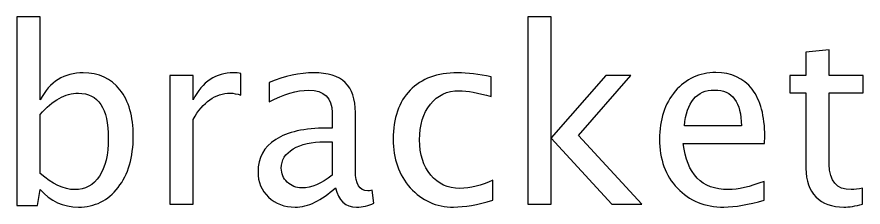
# Model space of a CAD drawing. Header units: centimetres. Extents: x -26.9 to 37.3, y -43.5 to 43.3.
# Drawn here: x -7.647 to -3.223, y 33.252 to 34.246 of the extents above; entities that cross this region are included whole.
import ezdxf

# ---------------------------------------------------------------- set-up
doc = ezdxf.new("R2010")
doc.units = ezdxf.units.CM
doc.header["$MEASUREMENT"] = 0
doc.layers.add('Layer 1', color=7, linetype='Continuous')

msp = doc.modelspace()

# ---------------------------------------------------------------- linework, layer by layer
at = {"layer": 'Layer 1'}
for points, knots in [([(-7.6469, 33.25968), (-7.6469, 33.25968), (-7.6469, 34.24647), (-7.6469, 34.24647), (-7.6469, 34.24647), (-7.6469, 34.24647), (-7.52498, 34.24647), (-7.52498, 34.24647), (-7.52498, 34.24647), (-7.52498, 34.24647), (-7.52498, 33.81319), (-7.52498, 33.81319), (-7.52498, 33.81319), (-7.47503, 33.90738), (-7.39988, 33.95437), (-7.29977, 33.95437), (-7.29977, 33.95437), (-7.2187, 33.95437), (-7.15499, 33.92495), (-7.10842, 33.86589), (-7.10842, 33.86589), (-7.06185, 33.80684), (-7.03857, 33.72619), (-7.03857, 33.62396), (-7.03857, 33.62396), (-7.03857, 33.51262), (-7.06503, 33.42266), (-7.11773, 33.35451), (-7.11773, 33.35451), (-7.17044, 33.28614), (-7.23986, 33.25206), (-7.3258, 33.25206), (-7.3258, 33.25206), (-7.4056, 33.25206), (-7.47206, 33.28254), (-7.52498, 33.34371), (-7.52498, 33.34371), (-7.52498, 33.34371), (-7.5398, 33.25968), (-7.5398, 33.25968), (-7.5398, 33.25968), (-7.5398, 33.25968), (-7.6469, 33.25968), (-7.6469, 33.25968)], [0, 0, 0, 0, 0.0833333, 0.0833333, 0.0833333, 0.0833333, 0.1666667, 0.1666667, 0.1666667, 0.1666667, 0.25, 0.25, 0.25, 0.25, 0.3333333, 0.3333333, 0.3333333, 0.3333333, 0.4166667, 0.4166667, 0.4166667, 0.4166667, 0.5, 0.5, 0.5, 0.5, 0.5833333, 0.5833333, 0.5833333, 0.5833333, 0.6666667, 0.6666667, 0.6666667, 0.6666667, 0.75, 0.75, 0.75, 0.75, 0.8333333, 0.8333333, 0.8333333, 0.8333333, 1, 1, 1, 1]), ([(-4.97631, 33.2673), (-4.97631, 33.2673), (-4.97631, 34.24647), (-4.97631, 34.24647), (-4.97631, 34.24647), (-4.97631, 34.24647), (-4.85439, 34.24647), (-4.85439, 34.24647), (-4.85439, 34.24647), (-4.85439, 34.24647), (-4.85439, 33.6138), (-4.85439, 33.6138), (-4.85439, 33.6138), (-4.85439, 33.6138), (-4.56864, 33.9404), (-4.56864, 33.9404), (-4.56864, 33.9404), (-4.56864, 33.9404), (-4.43698, 33.9404), (-4.43698, 33.9404), (-4.43698, 33.9404), (-4.43698, 33.9404), (-4.71003, 33.62629), (-4.71003, 33.62629), (-4.71003, 33.62629), (-4.71003, 33.62629), (-4.37983, 33.2673), (-4.37983, 33.2673), (-4.37983, 33.2673), (-4.37983, 33.2673), (-4.53689, 33.2673), (-4.53689, 33.2673), (-4.53689, 33.2673), (-4.53689, 33.2673), (-4.85439, 33.61253), (-4.85439, 33.61253), (-4.85439, 33.61253), (-4.85439, 33.61253), (-4.85439, 33.2673), (-4.85439, 33.2673), (-4.85439, 33.2673), (-4.85439, 33.2673), (-4.97631, 33.2673), (-4.97631, 33.2673)], [0, 0, 0, 0, 0.0833333, 0.0833333, 0.0833333, 0.0833333, 0.1666667, 0.1666667, 0.1666667, 0.1666667, 0.25, 0.25, 0.25, 0.25, 0.3333333, 0.3333333, 0.3333333, 0.3333333, 0.4166667, 0.4166667, 0.4166667, 0.4166667, 0.5, 0.5, 0.5, 0.5, 0.5833333, 0.5833333, 0.5833333, 0.5833333, 0.6666667, 0.6666667, 0.6666667, 0.6666667, 0.75, 0.75, 0.75, 0.75, 0.8333333, 0.8333333, 0.8333333, 0.8333333, 1, 1, 1, 1]), ([(-3.2254, 33.26751), (-3.26308, 33.25714), (-3.29588, 33.25206), (-3.32361, 33.25206), (-3.32361, 33.25206), (-3.38584, 33.25206), (-3.43431, 33.26984), (-3.46903, 33.3054), (-3.46903, 33.3054), (-3.50395, 33.34096), (-3.52131, 33.39028), (-3.52131, 33.45357), (-3.52131, 33.45357), (-3.52131, 33.45357), (-3.52131, 33.84896), (-3.52131, 33.84896), (-3.52131, 33.84896), (-3.52131, 33.84896), (-3.60555, 33.84896), (-3.60555, 33.84896), (-3.60555, 33.84896), (-3.60555, 33.84896), (-3.60555, 33.9404), (-3.60555, 33.9404), (-3.60555, 33.9404), (-3.60555, 33.9404), (-3.52131, 33.9404), (-3.52131, 33.9404), (-3.52131, 33.9404), (-3.52131, 33.9404), (-3.52131, 34.06211), (-3.52131, 34.06211), (-3.52131, 34.06211), (-3.52131, 34.06211), (-3.39939, 34.07375), (-3.39939, 34.07375), (-3.39939, 34.07375), (-3.39939, 34.07375), (-3.39939, 33.9404), (-3.39939, 33.9404), (-3.39939, 33.9404), (-3.39939, 33.9404), (-3.22286, 33.9404), (-3.22286, 33.9404), (-3.22286, 33.9404), (-3.22286, 33.9404), (-3.22286, 33.84896), (-3.22286, 33.84896), (-3.22286, 33.84896), (-3.22286, 33.84896), (-3.39939, 33.84896), (-3.39939, 33.84896), (-3.39939, 33.84896), (-3.39939, 33.84896), (-3.39939, 33.47558), (-3.39939, 33.47558), (-3.39939, 33.47558), (-3.39939, 33.38753), (-3.36108, 33.3435), (-3.28467, 33.3435), (-3.28467, 33.3435), (-3.26837, 33.3435), (-3.24868, 33.34625), (-3.2254, 33.35154), (-3.2254, 33.35154), (-3.2254, 33.35154), (-3.2254, 33.26751), (-3.2254, 33.26751)], [0, 0, 0, 0, 0.0555556, 0.0555556, 0.0555556, 0.0555556, 0.1111111, 0.1111111, 0.1111111, 0.1111111, 0.1666667, 0.1666667, 0.1666667, 0.1666667, 0.2222222, 0.2222222, 0.2222222, 0.2222222, 0.2777778, 0.2777778, 0.2777778, 0.2777778, 0.3333333, 0.3333333, 0.3333333, 0.3333333, 0.3888889, 0.3888889, 0.3888889, 0.3888889, 0.4444444, 0.4444444, 0.4444444, 0.4444444, 0.5, 0.5, 0.5, 0.5, 0.5555556, 0.5555556, 0.5555556, 0.5555556, 0.6111111, 0.6111111, 0.6111111, 0.6111111, 0.6666667, 0.6666667, 0.6666667, 0.6666667, 0.7222222, 0.7222222, 0.7222222, 0.7222222, 0.7777778, 0.7777778, 0.7777778, 0.7777778, 0.8333333, 0.8333333, 0.8333333, 0.8333333, 0.8888889, 0.8888889, 0.8888889, 0.8888889, 1, 1, 1, 1]), ([(-6.84765, 33.2673), (-6.84765, 33.2673), (-6.84765, 33.9404), (-6.84765, 33.9404), (-6.84765, 33.9404), (-6.84765, 33.9404), (-6.72573, 33.9404), (-6.72573, 33.9404), (-6.72573, 33.9404), (-6.72573, 33.9404), (-6.72573, 33.81319), (-6.72573, 33.81319), (-6.72573, 33.81319), (-6.67726, 33.90738), (-6.60698, 33.95437), (-6.5147, 33.95437), (-6.5147, 33.95437), (-6.50221, 33.95437), (-6.48909, 33.95331), (-6.47554, 33.9512), (-6.47554, 33.9512), (-6.47554, 33.9512), (-6.47554, 33.83711), (-6.47554, 33.83711), (-6.47554, 33.83711), (-6.49671, 33.84409), (-6.51533, 33.84769), (-6.53142, 33.84769), (-6.53142, 33.84769), (-6.60889, 33.84769), (-6.67366, 33.80197), (-6.72573, 33.71032), (-6.72573, 33.71032), (-6.72573, 33.71032), (-6.72573, 33.2673), (-6.72573, 33.2673), (-6.72573, 33.2673), (-6.72573, 33.2673), (-6.84765, 33.2673), (-6.84765, 33.2673)], [0, 0, 0, 0, 0.0909091, 0.0909091, 0.0909091, 0.0909091, 0.1818182, 0.1818182, 0.1818182, 0.1818182, 0.2727273, 0.2727273, 0.2727273, 0.2727273, 0.3636364, 0.3636364, 0.3636364, 0.3636364, 0.4545455, 0.4545455, 0.4545455, 0.4545455, 0.5454545, 0.5454545, 0.5454545, 0.5454545, 0.6363636, 0.6363636, 0.6363636, 0.6363636, 0.7272727, 0.7272727, 0.7272727, 0.7272727, 0.8181818, 0.8181818, 0.8181818, 0.8181818, 1, 1, 1, 1]), ([(-5.98109, 33.35303), (-6.05432, 33.28572), (-6.12481, 33.25206), (-6.19254, 33.25206), (-6.19254, 33.25206), (-6.24821, 33.25206), (-6.29457, 33.26942), (-6.33118, 33.30434), (-6.33118, 33.30434), (-6.36801, 33.33927), (-6.38643, 33.38329), (-6.38643, 33.43642), (-6.38643, 33.43642), (-6.38643, 33.50987), (-6.35553, 33.56639), (-6.29372, 33.60576), (-6.29372, 33.60576), (-6.23191, 33.64513), (-6.14322, 33.66481), (-6.02765, 33.66481), (-6.02765, 33.66481), (-6.02765, 33.66481), (-5.99908, 33.66481), (-5.99908, 33.66481), (-5.99908, 33.66481), (-5.99908, 33.66481), (-5.99908, 33.74588), (-5.99908, 33.74588), (-5.99908, 33.74588), (-5.99908, 33.82398), (-6.03972, 33.86293), (-6.12121, 33.86293), (-6.12121, 33.86293), (-6.18429, 33.86293), (-6.25329, 33.84303), (-6.32801, 33.80324), (-6.32801, 33.80324), (-6.32801, 33.80324), (-6.32801, 33.90357), (-6.32801, 33.90357), (-6.32801, 33.90357), (-6.24588, 33.93744), (-6.16841, 33.95437), (-6.09581, 33.95437), (-6.09581, 33.95437), (-6.02109, 33.95437), (-5.96585, 33.93744), (-5.9305, 33.90336), (-5.9305, 33.90336), (-5.89494, 33.86928), (-5.87716, 33.81679), (-5.87716, 33.74588), (-5.87716, 33.74588), (-5.87716, 33.74588), (-5.87716, 33.44171), (-5.87716, 33.44171), (-5.87716, 33.44171), (-5.87716, 33.37208), (-5.85578, 33.33715), (-5.81281, 33.33715), (-5.81281, 33.33715), (-5.80752, 33.33715), (-5.79969, 33.338), (-5.78932, 33.33969), (-5.78932, 33.33969), (-5.78932, 33.33969), (-5.78064, 33.27196), (-5.78064, 33.27196), (-5.78064, 33.27196), (-5.80837, 33.25862), (-5.83885, 33.25206), (-5.87229, 33.25206), (-5.87229, 33.25206), (-5.92923, 33.25206), (-5.96542, 33.28572), (-5.98109, 33.35303)], [0, 0, 0, 0, 0.05, 0.05, 0.05, 0.05, 0.1, 0.1, 0.1, 0.1, 0.15, 0.15, 0.15, 0.15, 0.2, 0.2, 0.2, 0.2, 0.25, 0.25, 0.25, 0.25, 0.3, 0.3, 0.3, 0.3, 0.35, 0.35, 0.35, 0.35, 0.4, 0.4, 0.4, 0.4, 0.45, 0.45, 0.45, 0.45, 0.5, 0.5, 0.5, 0.5, 0.55, 0.55, 0.55, 0.55, 0.6, 0.6, 0.6, 0.6, 0.65, 0.65, 0.65, 0.65, 0.7, 0.7, 0.7, 0.7, 0.75, 0.75, 0.75, 0.75, 0.8, 0.8, 0.8, 0.8, 0.85, 0.85, 0.85, 0.85, 0.9, 0.9, 0.9, 0.9, 1, 1, 1, 1]), ([(-5.1594, 33.28762), (-5.23835, 33.26391), (-5.30651, 33.25206), (-5.36387, 33.25206), (-5.36387, 33.25206), (-5.45489, 33.25206), (-5.53024, 33.28572), (-5.59014, 33.35281), (-5.59014, 33.35281), (-5.65004, 33.42012), (-5.6801, 33.505), (-5.6801, 33.60724), (-5.6801, 33.60724), (-5.6801, 33.71646), (-5.65047, 33.80176), (-5.5912, 33.86272), (-5.5912, 33.86272), (-5.53193, 33.92389), (-5.44917, 33.95437), (-5.34291, 33.95437), (-5.34291, 33.95437), (-5.29063, 33.95437), (-5.23179, 33.94717), (-5.16702, 33.93278), (-5.16702, 33.93278), (-5.16702, 33.93278), (-5.16702, 33.82991), (-5.16702, 33.82991), (-5.16702, 33.82991), (-5.23581, 33.85023), (-5.2919, 33.86039), (-5.33508, 33.86039), (-5.33508, 33.86039), (-5.39774, 33.86039), (-5.4479, 33.8369), (-5.48537, 33.79012), (-5.48537, 33.79012), (-5.52283, 33.74334), (-5.54167, 33.6809), (-5.54167, 33.603), (-5.54167, 33.603), (-5.54167, 33.52744), (-5.5222, 33.46648), (-5.48346, 33.4197), (-5.48346, 33.4197), (-5.44473, 33.37313), (-5.39414, 33.34985), (-5.33127, 33.34985), (-5.33127, 33.34985), (-5.2756, 33.34985), (-5.21845, 33.36424), (-5.1594, 33.39303), (-5.1594, 33.39303), (-5.1594, 33.39303), (-5.1594, 33.28762), (-5.1594, 33.28762)], [0, 0, 0, 0, 0.0666667, 0.0666667, 0.0666667, 0.0666667, 0.1333333, 0.1333333, 0.1333333, 0.1333333, 0.2, 0.2, 0.2, 0.2, 0.2666667, 0.2666667, 0.2666667, 0.2666667, 0.3333333, 0.3333333, 0.3333333, 0.3333333, 0.4, 0.4, 0.4, 0.4, 0.4666667, 0.4666667, 0.4666667, 0.4666667, 0.5333333, 0.5333333, 0.5333333, 0.5333333, 0.6, 0.6, 0.6, 0.6, 0.6666667, 0.6666667, 0.6666667, 0.6666667, 0.7333333, 0.7333333, 0.7333333, 0.7333333, 0.8, 0.8, 0.8, 0.8, 0.8666667, 0.8666667, 0.8666667, 0.8666667, 1, 1, 1, 1]), ([(-3.73996, 33.28889), (-3.82187, 33.26434), (-3.89194, 33.25206), (-3.95036, 33.25206), (-3.95036, 33.25206), (-4.05005, 33.25206), (-4.13112, 33.28508), (-4.19356, 33.35091), (-4.19356, 33.35091), (-4.256, 33.41674), (-4.28733, 33.50204), (-4.28733, 33.60703), (-4.28733, 33.60703), (-4.28733, 33.70884), (-4.25981, 33.79245), (-4.20457, 33.85785), (-4.20457, 33.85785), (-4.14932, 33.92304), (-4.07863, 33.95564), (-3.99248, 33.95564), (-3.99248, 33.95564), (-3.91099, 33.95564), (-3.84791, 33.92664), (-3.80346, 33.86865), (-3.80346, 33.86865), (-3.75901, 33.81065), (-3.73678, 33.72852), (-3.73678, 33.62205), (-3.73678, 33.62205), (-3.73678, 33.62205), (-3.73742, 33.5848), (-3.73742, 33.5848), (-3.73742, 33.5848), (-3.73742, 33.5848), (-4.16287, 33.5848), (-4.16287, 33.5848), (-4.16287, 33.5848), (-4.14509, 33.42393), (-4.06656, 33.3435), (-3.9275, 33.3435), (-3.9275, 33.3435), (-3.87648, 33.3435), (-3.81404, 33.35789), (-3.73996, 33.38668), (-3.73996, 33.38668), (-3.73996, 33.38668), (-3.73996, 33.28889), (-3.73996, 33.28889)], [0, 0, 0, 0, 0.0769231, 0.0769231, 0.0769231, 0.0769231, 0.1538462, 0.1538462, 0.1538462, 0.1538462, 0.2307692, 0.2307692, 0.2307692, 0.2307692, 0.3076923, 0.3076923, 0.3076923, 0.3076923, 0.3846154, 0.3846154, 0.3846154, 0.3846154, 0.4615385, 0.4615385, 0.4615385, 0.4615385, 0.5384615, 0.5384615, 0.5384615, 0.5384615, 0.6153846, 0.6153846, 0.6153846, 0.6153846, 0.6923077, 0.6923077, 0.6923077, 0.6923077, 0.7692308, 0.7692308, 0.7692308, 0.7692308, 0.8461538, 0.8461538, 0.8461538, 0.8461538, 1, 1, 1, 1]), ([(-7.52498, 33.42774), (-7.46211, 33.37165), (-7.40221, 33.3435), (-7.34527, 33.3435), (-7.34527, 33.3435), (-7.28918, 33.3435), (-7.24579, 33.367), (-7.21531, 33.41377), (-7.21531, 33.41377), (-7.18462, 33.46055), (-7.16938, 33.52638), (-7.16938, 33.61147), (-7.16938, 33.61147), (-7.16938, 33.76895), (-7.22145, 33.84769), (-7.32559, 33.84769), (-7.32559, 33.84769), (-7.39375, 33.84769), (-7.46021, 33.81086), (-7.52498, 33.73699), (-7.52498, 33.73699), (-7.52498, 33.73699), (-7.52498, 33.42774), (-7.52498, 33.42774)], [0, 0, 0, 0, 0.1428571, 0.1428571, 0.1428571, 0.1428571, 0.2857143, 0.2857143, 0.2857143, 0.2857143, 0.4285714, 0.4285714, 0.4285714, 0.4285714, 0.5714286, 0.5714286, 0.5714286, 0.5714286, 0.7142857, 0.7142857, 0.7142857, 0.7142857, 1, 1, 1, 1]), ([(-4.15652, 33.67624), (-4.15652, 33.67624), (-3.85934, 33.67624), (-3.85934, 33.67624), (-3.85934, 33.67624), (-3.85934, 33.80155), (-3.90612, 33.8642), (-3.99946, 33.8642), (-3.99946, 33.8642), (-4.09344, 33.8642), (-4.14572, 33.80155), (-4.15652, 33.67624)], [0, 0, 0, 0, 0.25, 0.25, 0.25, 0.25, 0.5, 0.5, 0.5, 0.5, 1, 1, 1, 1]), ([(-5.99908, 33.41949), (-5.99908, 33.41949), (-5.99908, 33.59242), (-5.99908, 33.59242), (-5.99908, 33.59242), (-5.99908, 33.59242), (-6.03824, 33.59369), (-6.03824, 33.59369), (-6.03824, 33.59369), (-6.10597, 33.59369), (-6.16058, 33.5812), (-6.20228, 33.55623), (-6.20228, 33.55623), (-6.24377, 33.53104), (-6.26451, 33.49781), (-6.26451, 33.45632), (-6.26451, 33.45632), (-6.26451, 33.42732), (-6.25414, 33.40277), (-6.23361, 33.38266), (-6.23361, 33.38266), (-6.21286, 33.36255), (-6.18767, 33.35239), (-6.15783, 33.35239), (-6.15783, 33.35239), (-6.10703, 33.35239), (-6.05411, 33.37483), (-5.99908, 33.41949)], [0, 0, 0, 0, 0.125, 0.125, 0.125, 0.125, 0.25, 0.25, 0.25, 0.25, 0.375, 0.375, 0.375, 0.375, 0.5, 0.5, 0.5, 0.5, 0.625, 0.625, 0.625, 0.625, 0.75, 0.75, 0.75, 0.75, 1, 1, 1, 1])]:
    msp.add_open_spline(points, degree=3, knots=knots, dxfattribs=at)

doc.saveas('drawing.dxf')
